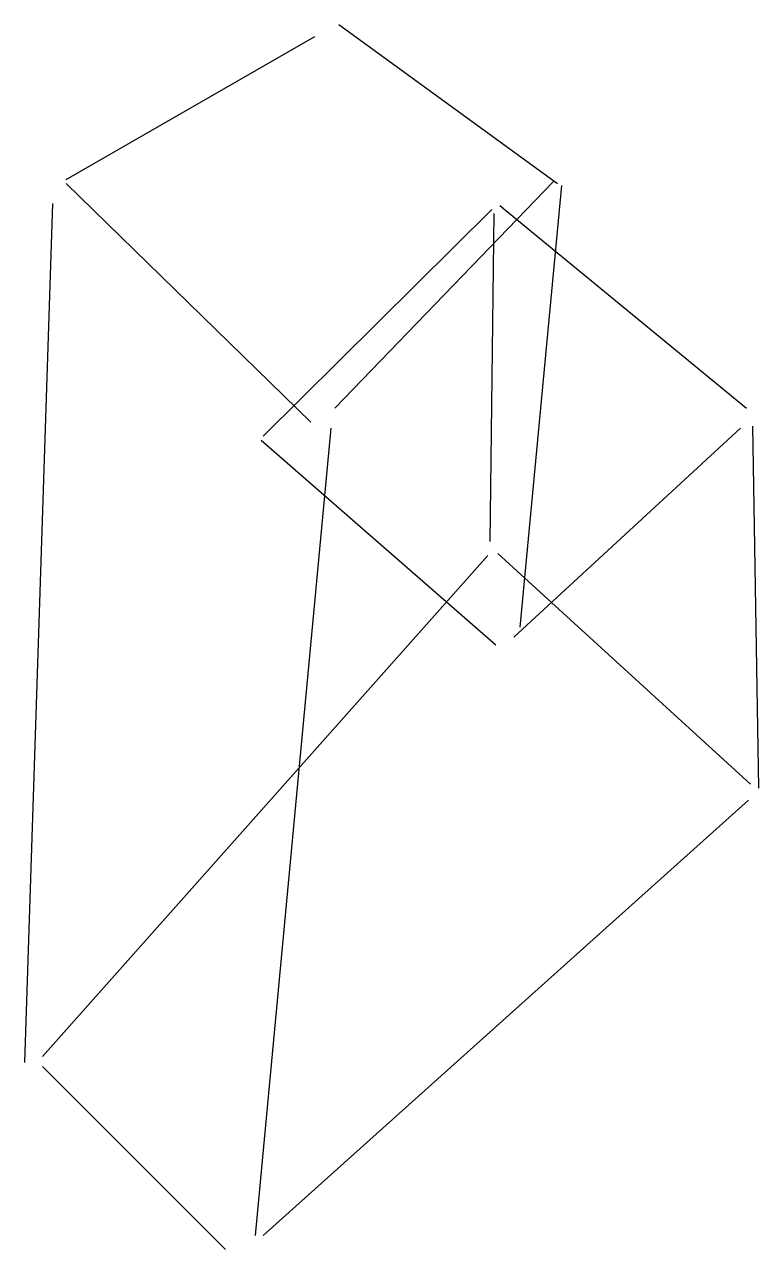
# Model space of a CAD drawing. Header units: metres. Extents: x -94 to 37, y -117 to 101.
import ezdxf

# ---------------------------------------------------------------- set-up
doc = ezdxf.new("R2010")
doc.units = ezdxf.units.M

msp = doc.modelspace()

# ---------------------------------------------------------------- linework, layer by layer
at = {"color": 0, "linetype": 'CONTINUOUS'}
for p, q in [((-37.795741, 101.143533), (1.242114, 72.752366)), ((-86.415615, 73.462145), (-42.054416, 99.014196)), ((-86.415615, 72.752366), (-42.764196, 30.165615)), ((-38.505521, 32.649842), (0.532334, 73.107256)), ((1.951893, 72.397476), (-5.500789, -6.388013)), ((-88.899842, 69.20347), (-93.868297, -84.108833)), ((-51.281546, 27.681388), (-10.469243, 68.138801)), ((-9.049685, 68.84858), (34.956625, 32.649842)), ((-10.114353, 67.429022), (-10.824132, 8.87224)), ((-39.2153, 29.100946), (-52.701104, -114.984227)), ((-6.565457, -8.162461), (33.891956, 29.100946)), ((36.021293, 29.455836), (37.085962, -35.134069)), ((-51.636435, 26.971609), (-9.759464, -9.582019)), ((-9.404574, 6.742902), (35.666404, -34.42429)), ((-90.67429, -83.044164), (-11.179022, 6.388013)), ((35.311514, -37.263407), (-51.281546, -114.984227)), ((-90.67429, -84.818612), (-58.024448, -117.468454))]:
    msp.add_line(p, q, dxfattribs=at)

doc.saveas('drawing.dxf')
